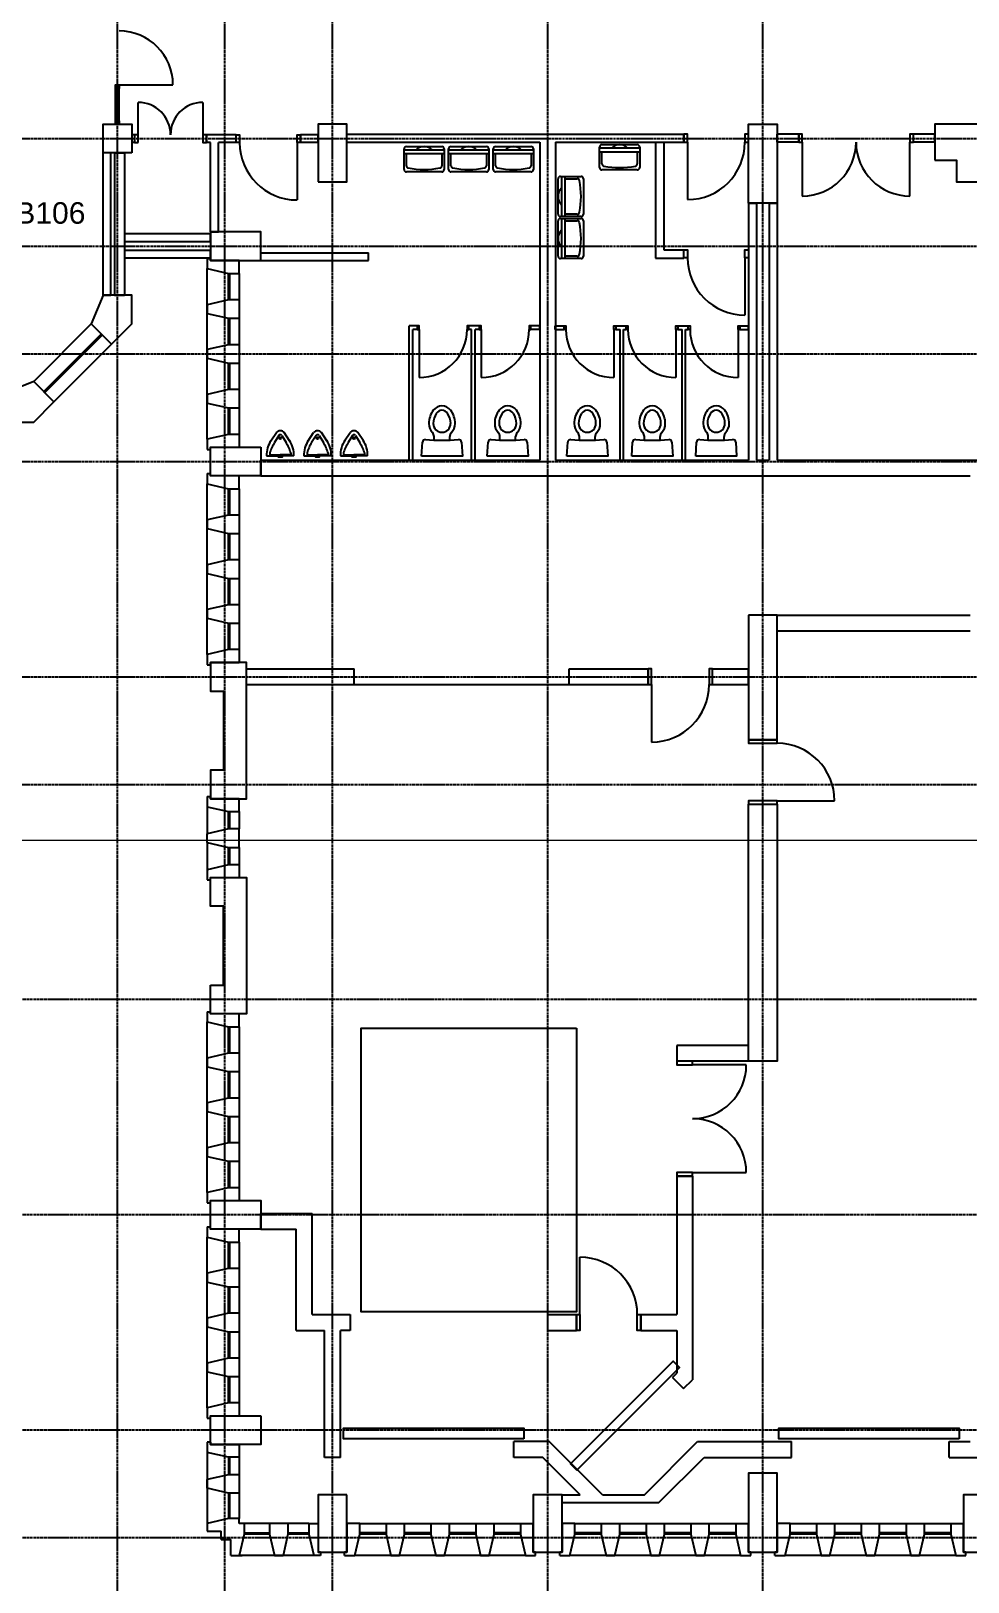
# Model space of a CAD drawing. Header units: millimetres. Extents: x -63292 to 85267, y -25390 to 107538.
# Drawn here: x -27737 to -14672, y -10341 to 11276 of the extents above; entities that cross this region are included whole.
import ezdxf

# ---------------------------------------------------------------- set-up
doc = ezdxf.new("R2010")
doc.units = ezdxf.units.MM
doc.linetypes.add('PCENTRE', pattern=[50.8, 31.75, -6.35, 6.35, -6.35])
for name, color, linetype in [('BL', 8, 'Continuous'), ('Boundaries_and_building_grids', 140, 'Continuous'), ('BRICK_WALLS_P4', 1, 'Continuous'), ('COLUMNS_P5', 3, 'Continuous'), ('DR', 8, 'Continuous'), ('SANITARY', 4, 'Continuous'), ('TEXT', 2, 'Continuous'), ('WA', 6, 'Continuous'), ('WA_EXT', 7, 'Continuous'), ('WN', 4, 'Continuous')]:
    doc.layers.add(name, color=color, linetype=linetype)
doc.styles.add('arial', font='arial.ttf')

msp = doc.modelspace()

# ---------------------------------------------------------------- linework, layer by layer
at = {"layer": 'BL', "linetype": 'Continuous'}
msp.add_lwpolyline([(-20133, -2624), (-20133, -6574), (-23133, -6574), (-23133, -2624)], close=True, dxfattribs=at)
for points in [[(-20125, -8784), (-18694, -7352), (-18784, -7262), (-20216, -8694), (-20125, -8784)], [(-20864, -8344), (-23379, -8344), (-23379, -8196), (-20864, -8196), (-20864, -8344)], [(-14794, -8346), (-17309, -8346), (-17309, -8198), (-14794, -8198), (-14794, -8346)]]:
    msp.add_lwpolyline(points, dxfattribs=at)
at = {"layer": 'Boundaries_and_building_grids', "color": 140, "linetype": 'PCENTRE', "lineweight": -3}
for p, q in [((-26533, -17978), (-26533, 67826)), ((-25033, -17978), (-25033, 67826)), ((-23533, -17978), (-23533, 67826)), ((-20533, -17978), (-20533, 67826)), ((-17533, -17978), (-17533, 67826)), ((-52891, 9776), (50767, 9776)), ((-52891, 8276), (50767, 8276)), ((-52891, 6776), (50767, 6776)), ((-52891, 5276), (50767, 5276)), ((-52891, 2276), (50767, 2276)), ((-52891, 776), (50767, 776)), ((50767, -2224), (-52891, -2224)), ((50767, -5224), (-52891, -5224)), ((50767, -8224), (-52891, -8224)), ((50767, -9724), (-52891, -9724))]:
    msp.add_line(p, q, dxfattribs=at)
at = {"layer": 'BRICK_WALLS_P4', "linetype": 'Continuous'}
for p, q in [((-26292, 9831), (-26333, 9831)), ((-26292, 9831), (-26292, 9721)), ((-25292, 9831), (-25292, 9721)), ((-24878, 9831), (-25292, 9831)), ((-24878, 9721), (-24878, 9831)), ((-23978, 9721), (-23978, 9831)), ((-23733, 9831), (-23978, 9831)), ((-23733, 9721), (-23733, 9831)), ((-23333, 9726), (-23333, 9836)), ((-23333, 9836), (-18633, 9836)), ((-18633, 9726), (-18633, 9836)), ((-17333, 9726), (-17333, 9836)), ((-17033, 9836), (-17333, 9836)), ((-17033, 9726), (-17033, 9836)), ((-15433, 9726), (-15433, 9836)), ((-15133, 9836), (-15433, 9836)), ((-15133, 9726), (-15133, 9836)), ((-26733, 7593), (-26733, 9576)), ((-26623, 9576), (-26733, 9576)), ((-26623, 7593), (-26623, 9576)), ((-26573, 9576), (-26573, 7593)), ((-26573, 9576), (-26433, 9576)), ((-26433, 9576), (-26433, 7593)), ((-26292, 9721), (-26333, 9721)), ((-25233, 9721), (-25292, 9721)), ((-25233, 8476), (-25233, 9721)), ((-24878, 9721), (-25123, 9721)), ((-25123, 8476), (-25123, 9721)), ((-23733, 9721), (-23978, 9721)), ((-23333, 9726), (-20643, 9726)), ((-20643, 9726), (-20643, 5296)), ((-20423, 9726), (-20423, 5296)), ((-20423, 9726), (-18633, 9726)), ((-19029, 9726), (-19029, 8111)), ((-18914, 9726), (-18914, 8226)), ((-17033, 9726), (-17333, 9726)), ((-15133, 9726), (-15433, 9726)), ((-17733, 8876), (-17623, 8876)), ((-17733, 8876), (-17733, 5296)), ((-17623, 8876), (-17623, 5296)), ((-17443, 8876), (-17333, 8876)), ((-17443, 8876), (-17443, 5296)), ((-17333, 8876), (-17333, 5296)), ((-25233, 8447), (-26433, 8447)), ((-25233, 8476), (-25123, 8476)), ((-25233, 8337), (-25233, 8447)), ((-25233, 8337), (-26433, 8337)), ((-25233, 8218), (-26433, 8218)), ((-25233, 8108), (-25233, 8218)), ((-18914, 8226), (-18633, 8226)), ((-25233, 8108), (-26433, 8108)), ((-24533, 8076), (-24533, 8186)), ((-24533, 8186), (-23033, 8186)), ((-24533, 8076), (-23033, 8076)), ((-23033, 8076), (-23033, 8186)), ((-19029, 8111), (-18633, 8111)), ((-26733, 7593), (-26623, 7593)), ((-26573, 7593), (-26433, 7593)), ((-17853, 7166), (-17743, 7166)), ((-17853, 7116), (-17793, 7116)), ((-24533, 5076), (-24533, 5296)), ((-24533, 5296), (-20643, 5296)), ((-22462, 5296), (-22412, 5296)), ((-21596, 5296), (-21546, 5296)), ((-20423, 5296), (-17733, 5296)), ((-17623, 5296), (-17443, 5296)), ((-17333, 5296), (-14423, 5296)), ((-24533, 5076), (-14643, 5076)), ((-17333, 2916), (-17333, 3136)), ((-17333, 3136), (-14643, 3136)), ((-17333, 2916), (-14643, 2916)), ((-24733, 2166), (-24733, 2386)), ((-24733, 2386), (-23233, 2386)), ((-23233, 2166), (-23233, 2386)), ((-20233, 2386), (-19133, 2386)), ((-20233, 2166), (-20233, 2386)), ((-19133, 2166), (-19133, 2386)), ((-18233, 2386), (-17733, 2386)), ((-18233, 2166), (-18233, 2386)), ((-17733, 2166), (-17733, 2386)), ((-24733, 2166), (-23233, 2166)), ((-20233, 2166), (-19133, 2166)), ((-18233, 2166), (-17733, 2166)), ((-18733, -2864), (-18733, -3084)), ((-17733, -2864), (-18733, -2864)), ((-17733, -3084), (-17733, -2864)), ((-17733, -3084), (-18733, -3084)), ((-18513, -4684), (-18733, -4684)), ((-18733, -4684), (-18733, -6614)), ((-18513, -4684), (-18513, -7522)), ((-24533, -5424), (-24533, -5204)), ((-24533, -5204), (-23818, -5204)), ((-23818, -6614), (-23818, -5204)), ((-24533, -5424), (-24038, -5424)), ((-24038, -6834), (-24038, -5424)), ((-23818, -6614), (-23288, -6614)), ((-23288, -6614), (-23288, -6834)), ((-20533, -6834), (-20533, -6614)), ((-20533, -6614), (-20133, -6614)), ((-20133, -6614), (-20133, -6834)), ((-19233, -6834), (-19233, -6614)), ((-19233, -6614), (-18733, -6614)), ((-24038, -6834), (-23643, -6834)), ((-23643, -8604), (-23643, -6834)), ((-23288, -6834), (-23423, -6834)), ((-23423, -8604), (-23423, -6834)), ((-20533, -6834), (-20133, -6834)), ((-19233, -6834), (-18733, -6834)), ((-18733, -6834), (-18733, -7431)), ((-18793, -7491), (-18733, -7431)), ((-18793, -7491), (-18637, -7646)), ((-18637, -7646), (-18513, -7522)), ((-21005, -8604), (-21005, -8384)), ((-20510, -8384), (-21005, -8384)), ((-19770, -9124), (-20510, -8384)), ((-19182, -9124), (-18442, -8384)), ((-18442, -8384), (-17133, -8384)), ((-17133, -8604), (-17133, -8384)), ((-14933, -8604), (-14933, -8384)), ((-14933, -8384), (-14643, -8384)), ((-23423, -8604), (-23643, -8604)), ((-20601, -8604), (-21005, -8604)), ((-20081, -9124), (-20601, -8604)), ((-18981, -9234), (-18351, -8604)), ((-18351, -8604), (-17133, -8604)), ((-14933, -8604), (-13721, -8604)), ((-20333, -9234), (-20333, -9124)), ((-20333, -9124), (-20081, -9124)), ((-20333, -9234), (-18981, -9234)), ((-19770, -9124), (-19182, -9124))]:
    msp.add_line(p, q, dxfattribs=at)
at = {"layer": 'COLUMNS_P5', "linetype": 'Continuous'}
msp.add_lwpolyline([(-26333, 9576), (-26733, 9576), (-26733, 9976), (-26333, 9976), (-26333, 9576)], dxfattribs=at)
at = {"layer": 'COLUMNS_P5', "linetype": 'Continuous', "lineweight": -3}
for points in [[(-23733, 9176), (-23333, 9176), (-23333, 9976), (-23733, 9976)], [(-17333, 8876), (-17733, 8876), (-17733, 9976), (-17333, 9976)], [(-15133, 9476), (-14833, 9476), (-14833, 9176), (-14333, 9176), (-14333, 9976), (-15133, 9976)], [(-24533, 8076), (-24533, 8476), (-25233, 8476), (-25233, 8076)], [(-26733, 7593), (-26898, 7193), (-26616, 6910), (-26333, 7193), (-26333, 7593)], [(-27417, 6109), (-27700, 6391), (-28100, 6226), (-28100, 5826), (-27700, 5826)], [(-24533, 5476), (-24533, 5076), (-25233, 5076), (-25233, 5476)], [(-17733, 3136), (-17733, 1398), (-17333, 1398), (-17333, 3136)], [(-25053, 976), (-25233, 976), (-25233, 576), (-24733, 576), (-24733, 2476), (-25233, 2476), (-25233, 2076), (-25053, 2076)], [(-17733, -3084), (-17733, 498), (-17333, 498), (-17333, -3084)], [(-25233, -2024), (-25053, -2024), (-25053, -924), (-25233, -924), (-25233, -524), (-24733, -524), (-24733, -2424), (-25233, -2424)], [(-24533, -5424), (-25233, -5424), (-25233, -5024), (-24533, -5024)], [(-24533, -8024), (-24533, -8424), (-25233, -8424), (-25233, -8024)], [(-17333, -9924), (-17333, -8824), (-17733, -8824), (-17733, -9924)], [(-23333, -9124), (-23733, -9124), (-23733, -9924), (-23333, -9924)], [(-20333, -9124), (-20733, -9124), (-20733, -9924), (-20333, -9924)], [(-14333, -9124), (-14733, -9124), (-14733, -9924), (-14333, -9924)]]:
    msp.add_lwpolyline(points, close=True, dxfattribs=at)
at = {"layer": 'DR', "linetype": 'Continuous'}
for p, q in [((-26508, 10526), (-25758, 10526)), ((-26242, 9831), (-26242, 10281)), ((-25342, 10281), (-25342, 9831)), ((-24028, 9721), (-24028, 8921)), ((-18583, 9726), (-18583, 8926)), ((-16983, 9726), (-16983, 8976)), ((-15483, 8976), (-15483, 9726)), ((-17783, 8116), (-17783, 7316)), ((-22327, 7116), (-22327, 6446)), ((-21461, 7116), (-21461, 6446)), ((-19609, 7116), (-19609, 6446)), ((-18744, 7116), (-18744, 6446)), ((-17878, 7116), (-17878, 6446)), ((-23233, 2166), (-20233, 2166)), ((-19083, 2166), (-19083, 1366)), ((-17333, 548), (-16533, 548)), ((-17763, -3134), (-18513, -3134)), ((-18513, -4634), (-17763, -4634)), ((-20083, -6614), (-20083, -5814))]:
    msp.add_line(p, q, dxfattribs=at)
for points in [[(-26558, 10476), (-26558, 10526), (-26508, 10526), (-26508, 10476), (-26558, 10476)], [(-26558, 9976), (-26558, 10026), (-26508, 10026), (-26508, 9976), (-26558, 9976)], [(-26242, 9721), (-26242, 9831), (-26292, 9831), (-26292, 9721), (-26242, 9721)], [(-25292, 9721), (-25292, 9831), (-25342, 9831), (-25342, 9721), (-25292, 9721)], [(-24828, 9721), (-24878, 9721), (-24878, 9831), (-24828, 9831), (-24828, 9721)], [(-23978, 9721), (-24028, 9721), (-24028, 9831), (-23978, 9831), (-23978, 9721)], [(-18633, 9726), (-18583, 9726), (-18583, 9836), (-18633, 9836), (-18633, 9726)], [(-17783, 9726), (-17733, 9726), (-17733, 9836), (-17783, 9836), (-17783, 9726)], [(-16983, 9726), (-16983, 9836), (-17033, 9836), (-17033, 9726), (-16983, 9726)], [(-15433, 9726), (-15433, 9836), (-15483, 9836), (-15483, 9726), (-15433, 9726)], [(-18583, 8116), (-18633, 8116), (-18633, 8226), (-18583, 8226), (-18583, 8116)], [(-17733, 8116), (-17783, 8116), (-17783, 8226), (-17733, 8226), (-17733, 8116)], [(-22327, 7116), (-22327, 7166), (-22352, 7166), (-22352, 7116), (-22327, 7116)], [(-21632, 7116), (-21632, 7166), (-21657, 7166), (-21657, 7116), (-21632, 7116)], [(-21461, 7116), (-21461, 7166), (-21486, 7166), (-21486, 7116), (-21461, 7116)], [(-20766, 7116), (-20766, 7166), (-20791, 7166), (-20791, 7116), (-20766, 7116)], [(-20304, 7116), (-20304, 7166), (-20279, 7166), (-20279, 7116), (-20304, 7116)], [(-19609, 7116), (-19609, 7166), (-19584, 7166), (-19584, 7116), (-19609, 7116)], [(-19439, 7116), (-19439, 7166), (-19414, 7166), (-19414, 7116), (-19439, 7116)], [(-18744, 7116), (-18744, 7166), (-18719, 7166), (-18719, 7116), (-18744, 7116)], [(-18573, 7116), (-18573, 7166), (-18548, 7166), (-18548, 7116), (-18573, 7116)], [(-17878, 7116), (-17878, 7166), (-17853, 7166), (-17853, 7116), (-17878, 7116)], [(-19133, 2166), (-19083, 2166), (-19083, 2386), (-19133, 2386), (-19133, 2166)], [(-18283, 2166), (-18233, 2166), (-18233, 2386), (-18283, 2386), (-18283, 2166)], [(-17333, 1348), (-17333, 1398), (-17733, 1398), (-17733, 1348), (-17333, 1348)], [(-17333, 498), (-17333, 548), (-17733, 548), (-17733, 498), (-17333, 498)], [(-18513, -3084), (-18733, -3084), (-18733, -3134), (-18513, -3134), (-18513, -3084)], [(-18513, -4634), (-18733, -4634), (-18733, -4684), (-18513, -4684), (-18513, -4634)], [(-20133, -6614), (-20083, -6614), (-20083, -6834), (-20133, -6834), (-20133, -6614)], [(-19283, -6614), (-19233, -6614), (-19233, -6834), (-19283, -6834), (-19283, -6614)]]:
    msp.add_lwpolyline(points, dxfattribs=at)
for centre, radius, start, end in [((-26508, 10526), 750, 0, 90), ((-26242, 9831), 450, 0, 90), ((-25342, 9831), 450, 90, 180), ((-24028, 9721), 800, 180, 270), ((-18583, 9726), 800, 270, 0), ((-16983, 9726), 750, 270, 0), ((-15483, 9726), 750, 180, 270), ((-17783, 8116), 800, 180, 270), ((-22327, 7116), 670, 270, 0), ((-21461, 7116), 670, 270, 0), ((-19609, 7116), 670, 180, 270), ((-18744, 7116), 670, 180, 270), ((-17878, 7116), 670, 180, 270), ((-19083, 2166), 800, 270, 0), ((-17333, 548), 800, 0, 90), ((-18513, -3134), 750, 270, 0), ((-18513, -4634), 750, 0, 90), ((-20083, -6614), 800, 0, 90)]:
    msp.add_arc(centre, radius, start, end, dxfattribs=at)
at = {"layer": 'SANITARY', "linetype": 'Continuous'}
for p, q in [((-22536, 9345), (-22536, 9633)), ((-21976, 9616), (-22536, 9616)), ((-22536, 9567), (-21976, 9567)), ((-22503, 9666), (-22009, 9666)), ((-22503, 9399), (-22503, 9567)), ((-22009, 9567), (-22009, 9399)), ((-21976, 9633), (-21976, 9345)), ((-21914, 9345), (-21914, 9633)), ((-21354, 9616), (-21914, 9616)), ((-21914, 9567), (-21354, 9567)), ((-21881, 9666), (-21387, 9666)), ((-21881, 9399), (-21881, 9567)), ((-21387, 9567), (-21387, 9399)), ((-21354, 9633), (-21354, 9345)), ((-21292, 9345), (-21292, 9633)), ((-20732, 9616), (-21292, 9616)), ((-21292, 9567), (-20732, 9567)), ((-21259, 9666), (-20765, 9666)), ((-21259, 9399), (-21259, 9567)), ((-20765, 9567), (-20765, 9399)), ((-20732, 9633), (-20732, 9345)), ((-19810, 9372), (-19810, 9659)), ((-19250, 9643), (-19810, 9643)), ((-19810, 9594), (-19250, 9594)), ((-19777, 9692), (-19283, 9692)), ((-19777, 9425), (-19777, 9594)), ((-19283, 9594), (-19283, 9425)), ((-19250, 9659), (-19250, 9372)), ((-22009, 9312), (-22503, 9312)), ((-21387, 9312), (-21881, 9312)), ((-20765, 9312), (-21259, 9312)), ((-19283, 9339), (-19777, 9339)), ((-20388, 8722), (-20388, 9217)), ((-20355, 9250), (-20067, 9250)), ((-20338, 9250), (-20338, 8690)), ((-20289, 8690), (-20289, 9250)), ((-20289, 9217), (-20121, 9217)), ((-20034, 9217), (-20034, 8722)), ((-20067, 8690), (-20355, 8690)), ((-20355, 8664), (-20067, 8664)), ((-20338, 8664), (-20338, 8104)), ((-20121, 8722), (-20289, 8722)), ((-20289, 8104), (-20289, 8664)), ((-20388, 8137), (-20388, 8632)), ((-20289, 8632), (-20121, 8632)), ((-20034, 8632), (-20034, 8137)), ((-20067, 8104), (-20355, 8104)), ((-20121, 8137), (-20289, 8137)), ((-24393, 5563), (-24316, 5679)), ((-24283, 5637), (-24344, 5539)), ((-24241, 5637), (-24180, 5539)), ((-24131, 5563), (-24207, 5679)), ((-23873, 5563), (-23796, 5679)), ((-23763, 5637), (-23824, 5539)), ((-23721, 5637), (-23660, 5539)), ((-23610, 5563), (-23687, 5679)), ((-23365, 5563), (-23288, 5679)), ((-23255, 5637), (-23316, 5539)), ((-23213, 5637), (-23152, 5539)), ((-23102, 5563), (-23179, 5679)), ((-22117, 5573), (-22117, 5624)), ((-21897, 5573), (-21897, 5624)), ((-21200, 5573), (-21200, 5624)), ((-20980, 5573), (-20980, 5624)), ((-20091, 5573), (-20091, 5624)), ((-19871, 5573), (-19871, 5624)), ((-19185, 5573), (-19185, 5624)), ((-18965, 5573), (-18965, 5624)), ((-18293, 5573), (-18293, 5624)), ((-18073, 5573), (-18073, 5624)), ((-22292, 5351), (-22279, 5544)), ((-21375, 5351), (-21363, 5544)), ((-20266, 5351), (-20254, 5544)), ((-19360, 5351), (-19348, 5544)), ((-18468, 5351), (-18456, 5544)), ((-24452, 5356), (-24262, 5356)), ((-24072, 5356), (-24262, 5356)), ((-23932, 5356), (-23742, 5356)), ((-23552, 5356), (-23742, 5356)), ((-23424, 5356), (-23234, 5356)), ((-23044, 5356), (-23234, 5356))]:
    msp.add_line(p, q, dxfattribs=at)
for points in [[(-21734, 5544), (-21722, 5351), (-22292, 5351)], [(-20817, 5544), (-20805, 5351), (-21375, 5351)], [(-19708, 5544), (-19696, 5351), (-20266, 5351)], [(-18802, 5544), (-18790, 5351), (-19360, 5351)], [(-17911, 5544), (-17898, 5351), (-18468, 5351)], [(-24408, 5395), (-24408, 5368), (-24262, 5368)], [(-24237, 5356), (-24237, 5334), (-24287, 5334), (-24287, 5356)], [(-24115, 5395), (-24115, 5368), (-24262, 5368)], [(-23888, 5395), (-23888, 5368), (-23742, 5368)], [(-23717, 5356), (-23717, 5334), (-23767, 5334), (-23767, 5356)], [(-23595, 5395), (-23595, 5368), (-23742, 5368)], [(-23380, 5395), (-23380, 5368), (-23234, 5368)], [(-23209, 5356), (-23209, 5334), (-23259, 5334), (-23259, 5356)], [(-23087, 5395), (-23087, 5368), (-23234, 5368)]]:
    msp.add_lwpolyline(points, dxfattribs=at)
for centre in [(-24262, 5601), (-23742, 5601), (-23234, 5601)]:
    msp.add_circle(centre, 15, dxfattribs=at)
for centre, radius, start, end in [((-22503, 9633), 32.9, 90, 180), ((-22256, 9507), 159, 43.602, 136.398), ((-22009, 9633), 32.9, 0, 90), ((-21881, 9633), 32.9, 90, 180), ((-21634, 9507), 159, 43.6026, 136.398), ((-21387, 9633), 32.9, 0, 90), ((-21259, 9633), 32.9, 90, 180), ((-21012, 9507), 159, 43.602, 136.3974), ((-20765, 9633), 32.9, 0, 90), ((-19777, 9659), 32.9, 90, 180), ((-19530, 9533), 159, 43.602, 136.3974), ((-19283, 9659), 32.9, 0, 90), ((-22503, 9345), 32.9, 180, 270), ((-22470, 9399), 32.9, 180, 259.1607), ((-22256, 10517), 1171, 259.1581, 280.8418), ((-22041, 9399), 32.9, 280.8435, 0), ((-22009, 9345), 32.9, 270, 0), ((-21881, 9345), 32.9, 180, 270), ((-21848, 9399), 32.9, 180, 259.1565), ((-21634, 10517), 1171, 259.1581, 280.8418), ((-21420, 9399), 32.9, 280.8435, 0), ((-21387, 9345), 32.9, 270, 0), ((-21259, 9345), 32.9, 180, 270), ((-21226, 9399), 32.9, 180, 259.1565), ((-21012, 10517), 1171, 259.1581, 280.8418), ((-20798, 9399), 32.9, 280.8435, 0), ((-20765, 9345), 32.9, 270, 0), ((-19777, 9372), 32.9, 180, 270), ((-19744, 9425), 32.9, 180, 259.1565), ((-19530, 10543), 1171, 259.1581, 280.8418), ((-19316, 9425), 32.9, 280.8435, 0), ((-19283, 9372), 32.9, 270, 0), ((-20355, 9217), 32.9, 90, 180), ((-20229, 8970), 159, 133.602, 226.3974), ((-20121, 9184), 32.9, 10.8435, 90), ((-21239, 8970), 1171, 349.1581, 10.8418), ((-20067, 9217), 32.9, 0, 90), ((-20355, 8722), 32.9, 180, 270), ((-20355, 8632), 32.9, 90, 180), ((-20121, 8755), 32.9, 270, 349.1565), ((-20067, 8722), 32.9, 270, 0), ((-20067, 8632), 32.9, 0, 90), ((-20229, 8384), 159, 133.602, 226.3974), ((-20121, 8599), 32.9, 10.8435, 90), ((-21239, 8384), 1171, 349.1581, 10.8418), ((-20355, 8137), 32.9, 180, 270), ((-20121, 8170), 32.9, 270, 349.1565), ((-20067, 8137), 32.9, 270, 0), ((-21880, 5805), 309, 143.3731, 180), ((-22007, 5899), 151, 90, 143.3717), ((-21870, 5805), 258, 146.6703, 180), ((-22007, 5895), 94.1, 90, 146.6712), ((-22007, 5899), 151, 36.6272, 90), ((-22007, 5895), 94.1, 33.3288, 90), ((-22143, 5805), 258, 0, 33.3297), ((-22133, 5805), 309, 0, 36.6267), ((-20963, 5805), 309, 143.3736, 180), ((-21090, 5899), 151, 90, 143.3723), ((-20953, 5805), 258, 146.6706, 180), ((-21090, 5895), 94.1, 90, 146.6712), ((-21090, 5899), 151, 36.6272, 90), ((-21090, 5895), 94.1, 33.328, 90), ((-21227, 5805), 258, 0, 33.3291), ((-21217, 5805), 309, 0, 36.6269), ((-19854, 5805), 309, 143.3733, 180), ((-19981, 5899), 151, 90, 143.3723), ((-19844, 5805), 258, 146.6703, 180), ((-19981, 5895), 94.1, 90, 146.6703), ((-19981, 5899), 151, 36.6272, 90), ((-19981, 5895), 94.1, 33.3288, 90), ((-20118, 5805), 258, 0, 33.3291), ((-20108, 5805), 309, 0, 36.6267), ((-18948, 5805), 309, 143.3736, 180), ((-19075, 5899), 151, 90, 143.3728), ((-18938, 5805), 258, 146.6706, 180), ((-19075, 5895), 94.1, 90, 146.6712), ((-19075, 5899), 151, 36.6272, 90), ((-19075, 5895), 94.1, 33.3288, 90), ((-19212, 5805), 258, 0, 33.3297), ((-19202, 5805), 309, 0, 36.6267), ((-18057, 5805), 309, 143.3733, 180), ((-18183, 5899), 151, 90, 143.3723), ((-18047, 5805), 258, 146.6703, 180), ((-18183, 5895), 94.1, 90, 146.6712), ((-18183, 5899), 151, 36.6272, 90), ((-18183, 5895), 94.1, 33.3288, 90), ((-18320, 5805), 258, 0, 33.3294), ((-18310, 5805), 309, 0, 36.6267), ((-24262, 5631), 73, 90.0326, 138.4584), ((-24263, 5625), 23.8, 92.0719, 148.0926), ((-24262, 5631), 73, 41.5428, 89.9693), ((-24261, 5625), 23.8, 31.9106, 87.9281), ((-23742, 5631), 73, 90.0326, 138.4584), ((-23742, 5625), 23.8, 92.0719, 148.0926), ((-23742, 5631), 73, 41.5428, 89.9693), ((-23741, 5625), 23.8, 31.9106, 87.9281), ((-23234, 5631), 73, 90.0307, 138.4572), ((-23234, 5625), 23.8, 92.0778, 148.0957), ((-23234, 5631), 73, 41.5428, 89.9693), ((-23233, 5625), 23.8, 31.9106, 87.9222), ((-22007, 5805), 182, 180, 223.6308), ((-22197, 5624), 80, 0, 43.6274), ((-22007, 5805), 121, 180, 0), ((-21817, 5624), 80, 136.3726, 180), ((-22007, 5805), 182, 316.3692, 0), ((-21090, 5805), 182, 180, 223.6308), ((-21280, 5624), 80, 0, 43.6274), ((-21090, 5805), 121, 180, 0), ((-20900, 5624), 80, 136.3714, 180), ((-21090, 5805), 182, 316.3697, 0), ((-19981, 5805), 182, 180, 223.6308), ((-20171, 5624), 80, 0, 43.6274), ((-19981, 5805), 121, 180, 0), ((-19791, 5624), 80, 136.3738, 180), ((-19981, 5805), 182, 316.3692, 0), ((-19075, 5805), 182, 180, 223.6308), ((-19265, 5624), 80, 0, 43.6274), ((-19075, 5805), 121, 180, 0), ((-18885, 5624), 80, 136.3738, 180), ((-19075, 5805), 182, 316.3692, 0), ((-18183, 5805), 182, 180, 223.6308), ((-18373, 5624), 80, 0, 43.6274), ((-18183, 5805), 121, 180, 0), ((-17993, 5624), 80, 136.3726, 180), ((-18183, 5805), 182, 316.3692, 0), ((-24089, 5365), 363, 146.2042, 181.4623), ((-23849, 5232), 582, 148.0951, 163.6968), ((-24674, 5232), 582, 16.3032, 31.9052), ((-24434, 5365), 363, 358.5377, 33.7958), ((-23569, 5365), 363, 146.2042, 181.4623), ((-23329, 5232), 582, 148.0951, 163.6968), ((-24154, 5232), 582, 16.3032, 31.9052), ((-23914, 5365), 363, 358.5377, 33.7958), ((-23061, 5365), 363, 146.204, 181.4623), ((-22821, 5232), 582, 148.0951, 163.6969), ((-23646, 5232), 582, 16.3032, 31.9052), ((-23406, 5365), 363, 358.5377, 33.7958), ((-22239, 5541), 40, 84.6106, 176.3467), ((-22007, 8008), 2437, 264.6098, 275.3902), ((-21774, 5541), 40, 3.6533, 95.3894), ((-21323, 5541), 40, 84.614, 176.3467), ((-21090, 8008), 2437, 264.6098, 275.3902), ((-20857, 5541), 40, 3.6538, 95.3929), ((-20214, 5541), 40, 84.6106, 176.3467), ((-19981, 8008), 2437, 264.6098, 275.3902), ((-19748, 5541), 40, 3.6533, 95.3894), ((-19308, 5541), 40, 84.6106, 176.3467), ((-19075, 8008), 2437, 264.6098, 275.3902), ((-18842, 5541), 40, 3.6533, 95.3894), ((-18416, 5541), 40, 84.6071, 176.3467), ((-18183, 8008), 2437, 264.6099, 275.3902), ((-17951, 5541), 40, 3.6533, 95.3894)]:
    msp.add_arc(centre, radius, start, end, dxfattribs=at)
at = {"layer": 'WA', "linetype": 'Continuous'}
for p, q in [((-22462, 5296), (-22462, 7166)), ((-22352, 7166), (-22462, 7166)), ((-21486, 7166), (-21632, 7166)), ((-21486, 7166), (-21596, 7166)), ((-20643, 7166), (-20766, 7166)), ((-20643, 7116), (-20643, 7166)), ((-20428, 7166), (-20304, 7166)), ((-20428, 7116), (-20428, 7166)), ((-19584, 7166), (-19474, 7166)), ((-19584, 7166), (-19439, 7166)), ((-18719, 7166), (-18573, 7166)), ((-18719, 7166), (-18609, 7166)), ((-17853, 7166), (-17733, 7166)), ((-17733, 7116), (-17733, 7166)), ((-22412, 5296), (-22412, 7116)), ((-22352, 7116), (-22412, 7116)), ((-21596, 7116), (-21632, 7116)), ((-21596, 5296), (-21596, 7116)), ((-21486, 7116), (-21546, 7116)), ((-21546, 5296), (-21546, 7116)), ((-21486, 7116), (-21546, 7116)), ((-20643, 7116), (-20766, 7116)), ((-20428, 7116), (-20304, 7116)), ((-20340, 7116), (-20304, 7116)), ((-19584, 7116), (-19524, 7116)), ((-19584, 7116), (-19524, 7116)), ((-19524, 5296), (-19524, 7116)), ((-19474, 5296), (-19474, 7116)), ((-19474, 7116), (-19439, 7116)), ((-18719, 7116), (-18659, 7116)), ((-18719, 7116), (-18659, 7116)), ((-18659, 5296), (-18659, 7116)), ((-18609, 7116), (-18573, 7116)), ((-18609, 5296), (-18609, 7116)), ((-17853, 7116), (-17733, 7116))]:
    msp.add_line(p, q, dxfattribs=at)
at = {"layer": 'WA_EXT', "linetype": 'Continuous'}
for p, q in [((-25283, 8107), (-25233, 8107)), ((-25283, 8107), (-25283, 7965)), ((-24833, 7897), (-24833, 8076)), ((-25283, 7965), (-24983, 7897)), ((-24983, 7897), (-24833, 7897)), ((-24983, 7529), (-25283, 7461)), ((-25283, 7461), (-25283, 7340)), ((-24833, 7529), (-24983, 7529)), ((-24833, 7529), (-24833, 7272)), ((-25283, 7340), (-24983, 7272)), ((-24983, 7272), (-24833, 7272)), ((-24983, 6904), (-25283, 6836)), ((-25283, 6836), (-25283, 6715)), ((-25283, 6715), (-24983, 6647)), ((-24833, 6904), (-24983, 6904)), ((-24833, 6904), (-24833, 6647)), ((-24983, 6647), (-24833, 6647)), ((-24983, 6279), (-25283, 6211)), ((-24833, 6279), (-24983, 6279)), ((-24833, 6279), (-24833, 6022)), ((-25283, 6211), (-25283, 6090)), ((-25283, 6090), (-24983, 6022)), ((-24983, 6022), (-24833, 6022)), ((-24983, 5654), (-25283, 5586)), ((-24833, 5654), (-24983, 5654)), ((-24833, 5654), (-24833, 5476)), ((-25283, 5586), (-25283, 5444)), ((-25283, 5444), (-25233, 5444)), ((-25233, 5444), (-25233, 5476)), ((-25233, 5476), (-24833, 5476)), ((-25283, 5107), (-25233, 5107)), ((-25283, 5107), (-25283, 4965)), ((-24833, 4897), (-24833, 5076)), ((-25283, 4965), (-24983, 4897)), ((-24983, 4897), (-24833, 4897)), ((-24983, 4529), (-25283, 4461)), ((-25283, 4461), (-25283, 4340)), ((-25283, 4340), (-24983, 4272)), ((-24833, 4529), (-24983, 4529)), ((-24833, 4529), (-24833, 4272)), ((-24983, 4272), (-24833, 4272)), ((-24983, 3904), (-25283, 3836)), ((-24833, 3904), (-24983, 3904)), ((-24833, 3904), (-24833, 3647)), ((-25283, 3836), (-25283, 3715)), ((-25283, 3715), (-24983, 3647)), ((-24983, 3647), (-24833, 3647)), ((-24983, 3279), (-25283, 3211)), ((-24833, 3279), (-24983, 3279)), ((-24833, 3279), (-24833, 3022)), ((-25283, 3211), (-25283, 3090)), ((-25283, 3090), (-24983, 3022)), ((-24983, 3022), (-24833, 3022)), ((-24983, 2654), (-25283, 2586)), ((-24833, 2654), (-24983, 2654)), ((-24833, 2654), (-24833, 2476)), ((-25283, 2586), (-25283, 2444)), ((-25283, 2444), (-25233, 2444)), ((-25233, 2444), (-25233, 2476)), ((-25233, 2476), (-24833, 2476)), ((-25283, 607), (-25233, 607)), ((-25283, 607), (-25283, 465)), ((-25283, 465), (-24983, 397)), ((-24833, 397), (-24833, 576)), ((-24983, 397), (-24833, 397)), ((-24983, 154), (-25283, 86)), ((-25283, -34), (-25283, 86)), ((-24833, 154), (-24983, 154)), ((-24833, -103), (-24833, 154)), ((-25283, -34), (-24983, -103)), ((-24983, -103), (-24833, -103)), ((-24983, -346), (-25283, -414)), ((-25283, -414), (-25283, -556)), ((-24833, -346), (-24983, -346)), ((-24833, -346), (-24833, -524)), ((-25283, -556), (-25233, -556)), ((-25233, -556), (-25233, -524)), ((-25233, -524), (-24833, -524)), ((-25283, -2393), (-25233, -2393)), ((-25283, -2393), (-25283, -2535)), ((-25283, -2535), (-24983, -2603)), ((-24833, -2603), (-24833, -2424)), ((-24983, -2603), (-24833, -2603)), ((-24983, -2971), (-25283, -3039)), ((-24833, -2971), (-24983, -2971)), ((-24833, -2971), (-24833, -3228)), ((-25283, -3039), (-25283, -3160)), ((-25283, -3160), (-24983, -3228)), ((-24983, -3228), (-24833, -3228)), ((-24983, -3596), (-25283, -3664)), ((-25283, -3664), (-25283, -3785)), ((-24833, -3596), (-24983, -3596)), ((-24833, -3596), (-24833, -3853)), ((-25283, -3785), (-24983, -3853)), ((-24983, -3853), (-24833, -3853)), ((-24983, -4221), (-25283, -4289)), ((-25283, -4289), (-25283, -4410)), ((-24833, -4221), (-24983, -4221)), ((-24833, -4221), (-24833, -4478)), ((-25283, -4410), (-24983, -4478)), ((-24983, -4478), (-24833, -4478)), ((-24983, -4846), (-25283, -4914)), ((-25283, -4914), (-25283, -5056)), ((-24833, -4846), (-24983, -4846)), ((-24833, -4846), (-24833, -5024)), ((-25283, -5056), (-25233, -5056)), ((-25233, -5056), (-25233, -5024)), ((-25233, -5024), (-24833, -5024)), ((-25283, -5393), (-25233, -5393)), ((-25283, -5393), (-25283, -5535)), ((-25283, -5535), (-24983, -5603)), ((-24983, -5603), (-24833, -5603)), ((-24833, -5603), (-24833, -5424)), ((-24983, -5971), (-25283, -6039)), ((-25283, -6039), (-25283, -6160)), ((-24833, -5971), (-24983, -5971)), ((-24833, -5971), (-24833, -6228)), ((-25283, -6160), (-24983, -6228)), ((-24983, -6228), (-24833, -6228)), ((-24983, -6596), (-25283, -6664)), ((-25283, -6664), (-25283, -6785)), ((-24833, -6596), (-24983, -6596)), ((-24833, -6596), (-24833, -6853)), ((-25283, -6785), (-24983, -6853)), ((-24983, -6853), (-24833, -6853)), ((-24983, -7221), (-25283, -7289)), ((-25283, -7289), (-25283, -7410)), ((-24833, -7221), (-24983, -7221)), ((-24833, -7221), (-24833, -7478)), ((-25283, -7410), (-24983, -7478)), ((-24983, -7478), (-24833, -7478)), ((-24983, -7846), (-25283, -7914)), ((-25283, -7914), (-25283, -8056)), ((-24833, -7846), (-24983, -7846)), ((-24833, -7846), (-24833, -8024)), ((-25283, -8056), (-25233, -8056)), ((-25233, -8056), (-25233, -8024)), ((-25233, -8024), (-24833, -8024)), ((-25283, -8393), (-25283, -8535)), ((-25233, -8393), (-25283, -8393)), ((-24833, -8424), (-24833, -8603)), ((-24983, -8603), (-25283, -8535)), ((-24833, -8603), (-24983, -8603)), ((-24983, -8846), (-25283, -8914)), ((-24833, -8846), (-24983, -8846)), ((-24833, -8846), (-24833, -9103)), ((-25283, -9035), (-25283, -8914)), ((-24983, -9103), (-25283, -9035)), ((-24833, -9103), (-24983, -9103)), ((-24983, -9456), (-25283, -9524)), ((-24833, -9456), (-24983, -9456)), ((-24833, -9524), (-24833, -9456)), ((-25283, -9524), (-25283, -9635)), ((-25283, -9635), (-25086, -9635)), ((-25086, -9747), (-25086, -9635)), ((-24764, -9524), (-24833, -9524)), ((-24764, -9674), (-24833, -9974)), ((-24764, -9524), (-24764, -9674)), ((-24154, -9524), (-24411, -9524)), ((-24411, -9524), (-24411, -9674)), ((-24411, -9674), (-24343, -9974)), ((-24154, -9674), (-24222, -9974)), ((-24154, -9524), (-24154, -9674)), ((-23861, -9524), (-23861, -9674)), ((-23861, -9524), (-23733, -9524)), ((-23861, -9674), (-23793, -9974)), ((-23733, -9524), (-23733, -9924)), ((-23154, -9524), (-23333, -9524)), ((-23222, -9974), (-23154, -9674)), ((-23154, -9674), (-23154, -9524)), ((-22786, -9524), (-22786, -9674)), ((-22786, -9524), (-22529, -9524)), ((-22786, -9674), (-22718, -9974)), ((-22597, -9974), (-22529, -9674)), ((-22529, -9674), (-22529, -9524)), ((-22161, -9524), (-22161, -9674)), ((-22161, -9524), (-21904, -9524)), ((-22161, -9674), (-22093, -9974)), ((-21972, -9974), (-21904, -9674)), ((-21904, -9674), (-21904, -9524)), ((-21536, -9524), (-21536, -9674)), ((-21536, -9524), (-21279, -9524)), ((-21536, -9674), (-21468, -9974)), ((-21347, -9974), (-21279, -9674)), ((-21279, -9674), (-21279, -9524)), ((-20911, -9524), (-20911, -9674)), ((-20911, -9524), (-20733, -9524)), ((-20911, -9674), (-20843, -9974)), ((-20733, -9924), (-20733, -9524)), ((-20154, -9524), (-20333, -9524)), ((-20222, -9974), (-20154, -9674)), ((-20154, -9674), (-20154, -9524)), ((-19786, -9524), (-19786, -9674)), ((-19786, -9524), (-19529, -9524)), ((-19786, -9674), (-19718, -9974)), ((-19597, -9974), (-19529, -9674)), ((-19529, -9674), (-19529, -9524)), ((-19161, -9524), (-19161, -9674)), ((-19161, -9524), (-18904, -9524)), ((-19161, -9674), (-19093, -9974)), ((-18972, -9974), (-18904, -9674)), ((-18904, -9674), (-18904, -9524)), ((-18536, -9524), (-18536, -9674)), ((-18536, -9524), (-18279, -9524)), ((-18536, -9674), (-18468, -9974)), ((-18347, -9974), (-18279, -9674)), ((-18279, -9674), (-18279, -9524)), ((-17911, -9524), (-17911, -9674)), ((-17911, -9524), (-17733, -9524)), ((-17911, -9674), (-17843, -9974)), ((-17733, -9924), (-17733, -9524)), ((-17154, -9524), (-17333, -9524)), ((-17222, -9974), (-17154, -9674)), ((-17154, -9674), (-17154, -9524)), ((-16786, -9524), (-16786, -9674)), ((-16786, -9524), (-16529, -9524)), ((-16786, -9674), (-16718, -9974)), ((-16597, -9974), (-16529, -9674)), ((-16529, -9674), (-16529, -9524)), ((-16161, -9524), (-16161, -9674)), ((-16161, -9524), (-15904, -9524)), ((-16161, -9674), (-16093, -9974)), ((-15972, -9974), (-15904, -9674)), ((-15904, -9674), (-15904, -9524)), ((-15536, -9524), (-15536, -9674)), ((-15536, -9524), (-15279, -9524)), ((-15536, -9674), (-15468, -9974)), ((-15347, -9974), (-15279, -9674)), ((-15279, -9674), (-15279, -9524)), ((-14911, -9524), (-14911, -9674)), ((-14911, -9524), (-14733, -9524)), ((-14911, -9674), (-14843, -9974)), ((-14733, -9924), (-14733, -9524)), ((-25086, -9747), (-24953, -9747)), ((-24953, -9974), (-24953, -9747)), ((-23701, -9924), (-23733, -9924)), ((-23701, -9924), (-23701, -9974)), ((-23364, -9974), (-23364, -9924)), ((-20701, -9924), (-20733, -9924)), ((-20701, -9974), (-20701, -9924)), ((-20364, -9974), (-20364, -9924)), ((-17701, -9924), (-17733, -9924)), ((-17701, -9974), (-17701, -9924)), ((-17364, -9974), (-17364, -9924)), ((-14701, -9924), (-14733, -9924)), ((-14701, -9974), (-14701, -9924)), ((-24953, -9974), (-24793, -9974)), ((-24343, -9974), (-24222, -9974)), ((-23701, -9974), (-23793, -9974)), ((-23364, -9974), (-23222, -9974)), ((-22718, -9974), (-22597, -9974)), ((-22093, -9974), (-21972, -9974)), ((-21468, -9974), (-21347, -9974)), ((-20843, -9974), (-20701, -9974)), ((-20364, -9974), (-20222, -9974)), ((-19718, -9974), (-19597, -9974)), ((-19093, -9974), (-18972, -9974)), ((-18468, -9974), (-18347, -9974)), ((-17843, -9974), (-17701, -9974)), ((-17364, -9974), (-17222, -9974)), ((-16718, -9974), (-16597, -9974)), ((-16093, -9974), (-15972, -9974)), ((-15468, -9974), (-15347, -9974)), ((-14843, -9974), (-14701, -9974))]:
    msp.add_line(p, q, dxfattribs=at)
at = {"layer": 'WA_EXT', "color": 3, "linetype": 'Continuous', "lineweight": 0}
msp.add_xline((0, 0), (1, 0), dxfattribs=at)
at = {"layer": 'WA_EXT', "linetype": 'Continuous'}
for points in [[(-24833, 8076), (-25233, 8076), (-25233, 8107)], [(-24833, 5076), (-25233, 5076), (-25233, 5107)], [(-24833, 576), (-25233, 576), (-25233, 607)], [(-24833, -2424), (-25233, -2424), (-25233, -2393)], [(-24833, -5424), (-25233, -5424), (-25233, -5393)], [(-25233, -8393), (-25233, -8424), (-24833, -8424)], [(-23333, -9524), (-23333, -9924), (-23364, -9924)], [(-20333, -9524), (-20333, -9924), (-20364, -9924)], [(-17333, -9524), (-17333, -9924), (-17364, -9924)]]:
    msp.add_lwpolyline(points, dxfattribs=at)
at = {"layer": 'WN', "linetype": 'Continuous'}
for p, q in [((-26558, 10026), (-26558, 10476)), ((-26533, 10026), (-26533, 10476)), ((-26508, 10026), (-26508, 10476)), ((-25283, 5586), (-25283, 7965)), ((-24983, 7529), (-24983, 7897)), ((-24963, 7529), (-24963, 7897)), ((-24833, 7897), (-24833, 5654)), ((-24983, 6904), (-24983, 7272)), ((-24963, 6904), (-24963, 7272)), ((-24833, 7272), (-24833, 6904)), ((-26757, 7051), (-27559, 6250)), ((-27544, 6236), (-26743, 7037)), ((-24983, 6279), (-24983, 6647)), ((-24963, 6279), (-24963, 6647)), ((-24833, 6647), (-24833, 6279)), ((-27573, 6264), (-27700, 6391)), ((-24983, 5654), (-24983, 6022)), ((-24963, 5654), (-24963, 6022)), ((-24833, 6022), (-24833, 5654)), ((-25283, 2586), (-25283, 4965)), ((-24983, 4529), (-24983, 4897)), ((-24963, 4529), (-24963, 4897)), ((-24833, 4897), (-24833, 2654)), ((-24983, 3904), (-24983, 4272)), ((-24963, 3904), (-24963, 4272)), ((-24833, 4272), (-24833, 3904)), ((-24983, 3279), (-24983, 3647)), ((-24963, 3279), (-24963, 3647)), ((-24833, 3647), (-24833, 3279)), ((-24983, 2654), (-24983, 3022)), ((-24963, 2654), (-24963, 3022)), ((-24833, 3022), (-24833, 2654)), ((-25283, 465), (-25283, 86)), ((-24983, 154), (-24983, 397)), ((-24963, 154), (-24963, 397)), ((-24833, 397), (-24833, 154)), ((-25283, -34), (-25283, -414)), ((-24983, -346), (-24983, -103)), ((-24963, -346), (-24963, -103)), ((-24833, -103), (-24833, -346)), ((-25283, -4914), (-25283, -2535)), ((-24983, -2971), (-24983, -2603)), ((-24963, -2971), (-24963, -2603)), ((-24833, -2603), (-24833, -4846)), ((-24983, -3596), (-24983, -3228)), ((-24963, -3596), (-24963, -3228)), ((-24833, -3228), (-24833, -3596)), ((-24983, -4221), (-24983, -3853)), ((-24963, -4221), (-24963, -3853)), ((-24833, -3853), (-24833, -4221)), ((-24983, -4846), (-24983, -4478)), ((-24963, -4846), (-24963, -4478)), ((-24833, -4478), (-24833, -4846)), ((-25283, -7914), (-25283, -5535)), ((-24983, -5971), (-24983, -5603)), ((-24963, -5971), (-24963, -5603)), ((-24833, -5603), (-24833, -7846)), ((-24983, -6596), (-24983, -6228)), ((-24963, -6596), (-24963, -6228)), ((-24833, -6228), (-24833, -6596)), ((-24983, -7221), (-24983, -6853)), ((-24963, -7221), (-24963, -6853)), ((-24833, -6853), (-24833, -7221)), ((-24983, -7846), (-24983, -7478)), ((-24963, -7846), (-24963, -7478)), ((-24833, -7478), (-24833, -7846)), ((-25283, -8535), (-25283, -9524)), ((-24983, -8603), (-24983, -8846)), ((-24963, -8846), (-24963, -8603)), ((-24833, -8603), (-24833, -8846)), ((-24983, -9103), (-24983, -9456)), ((-24963, -9456), (-24963, -9103)), ((-24833, -9103), (-24833, -9456)), ((-24411, -9524), (-24764, -9524)), ((-24764, -9654), (-24411, -9654)), ((-24411, -9674), (-24764, -9674)), ((-23861, -9524), (-24154, -9524)), ((-24154, -9654), (-23861, -9654)), ((-23861, -9674), (-24154, -9674)), ((-23154, -9524), (-20911, -9524)), ((-22786, -9654), (-23154, -9654)), ((-22786, -9674), (-23154, -9674)), ((-22529, -9524), (-22161, -9524)), ((-22161, -9654), (-22529, -9654)), ((-22161, -9674), (-22529, -9674)), ((-21904, -9524), (-21536, -9524)), ((-21536, -9654), (-21904, -9654)), ((-21536, -9674), (-21904, -9674)), ((-21279, -9524), (-20911, -9524)), ((-20911, -9654), (-21279, -9654)), ((-20911, -9674), (-21279, -9674)), ((-20154, -9524), (-17911, -9524)), ((-19786, -9654), (-20154, -9654)), ((-19786, -9674), (-20154, -9674)), ((-19529, -9524), (-19161, -9524)), ((-19161, -9654), (-19529, -9654)), ((-19161, -9674), (-19529, -9674)), ((-18904, -9524), (-18536, -9524)), ((-18536, -9654), (-18904, -9654)), ((-18536, -9674), (-18904, -9674)), ((-18279, -9524), (-17911, -9524)), ((-17911, -9654), (-18279, -9654)), ((-17911, -9674), (-18279, -9674)), ((-17154, -9524), (-14911, -9524)), ((-16786, -9654), (-17154, -9654)), ((-16786, -9674), (-17154, -9674)), ((-16529, -9524), (-16161, -9524)), ((-16161, -9654), (-16529, -9654)), ((-16161, -9674), (-16529, -9674)), ((-15904, -9524), (-15536, -9524)), ((-15536, -9654), (-15904, -9654)), ((-15536, -9674), (-15904, -9674)), ((-15279, -9524), (-14911, -9524)), ((-14911, -9654), (-15279, -9654)), ((-14911, -9674), (-15279, -9674)), ((-23793, -9974), (-24833, -9974)), ((-20843, -9974), (-23222, -9974)), ((-17843, -9974), (-20222, -9974)), ((-14843, -9974), (-17222, -9974))]:
    msp.add_line(p, q, dxfattribs=at)
msp.add_lwpolyline([(-27700, 6391), (-27417, 6109), (-26616, 6910), (-26898, 7193), (-27700, 6391)], dxfattribs=at)

# ---------------------------------------------------------------- texts
at = {"layer": 'TEXT', "linetype": 'Continuous', "style": 'arial'}
msp.add_text('SWB106', height=300, dxfattribs=at).set_placement((-28632, 8590))

doc.saveas('drawing.dxf')
